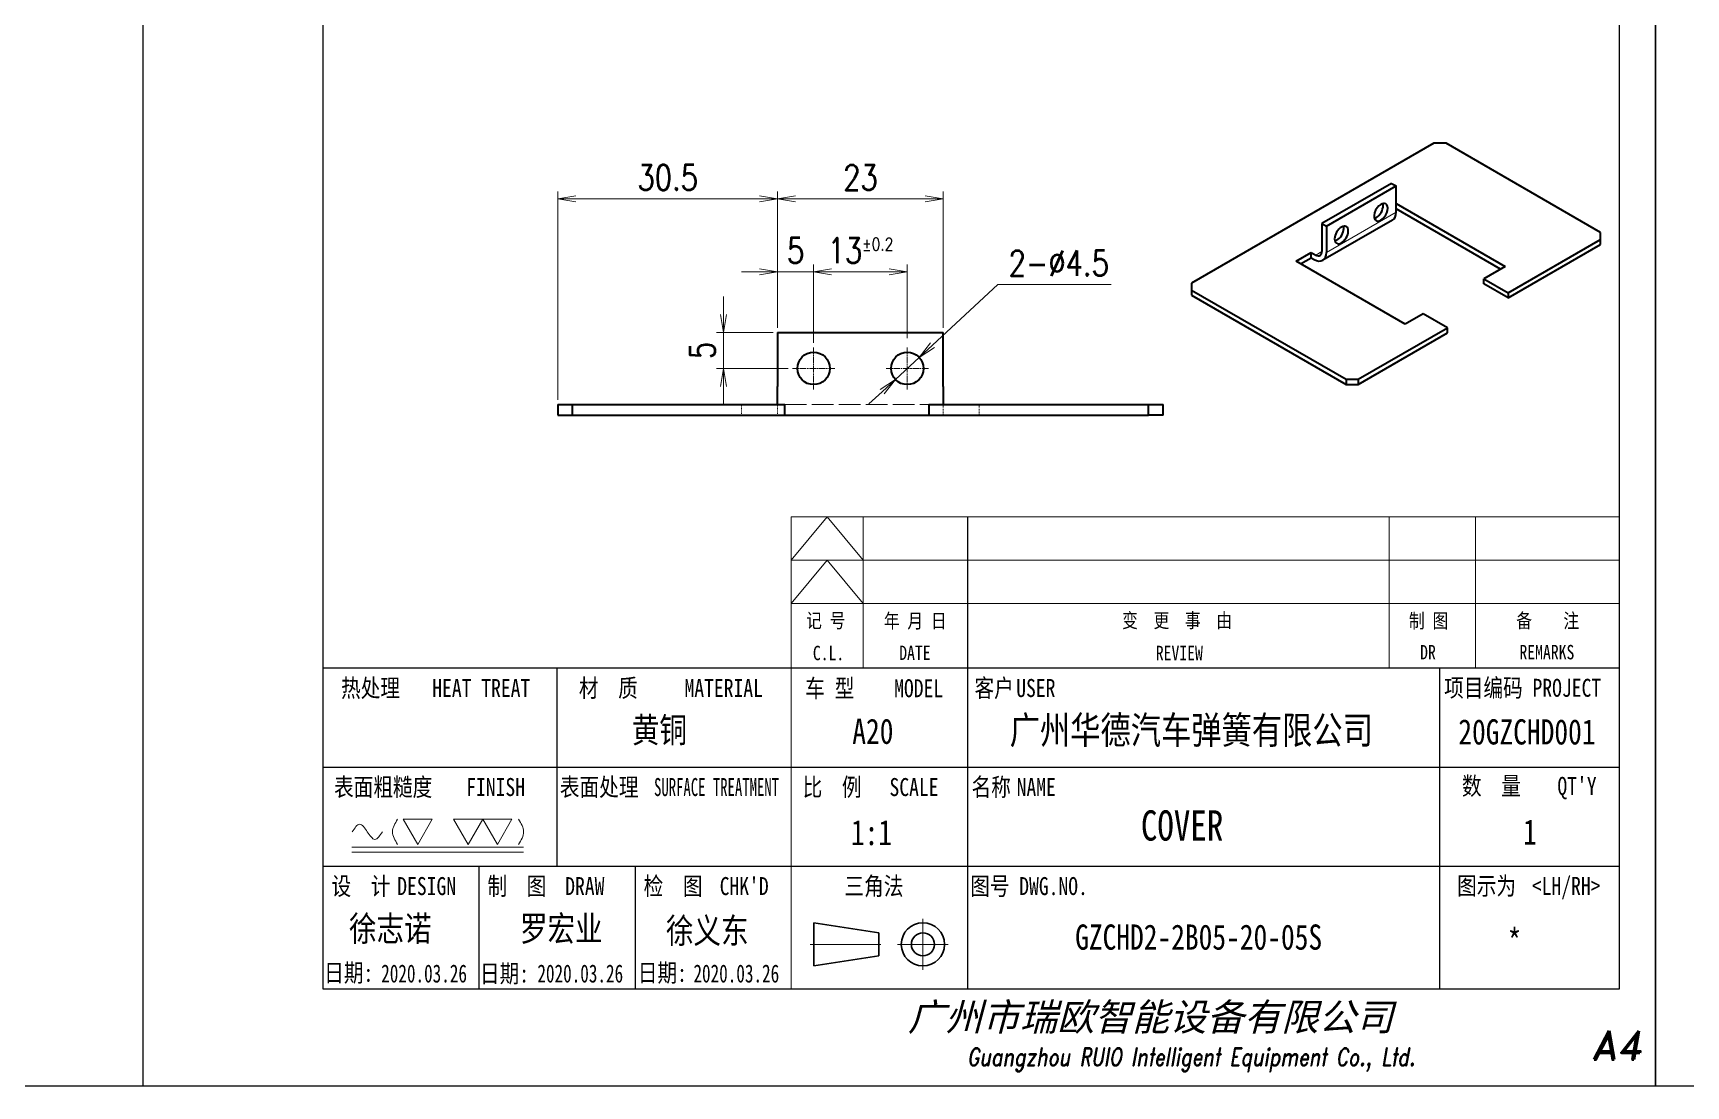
# Model space of a CAD drawing. Header units: millimetres. Extents: x 1201 to 11615, y -7347 to 2683.
# Drawn here: x 7098.6 to 7328, y 1515.7 to 1661.8 of the extents above; entities that cross this region are included whole.
import ezdxf
from ezdxf.enums import TextEntityAlignment as Align

# ---------------------------------------------------------------- set-up
doc = ezdxf.new("R2010")
doc.units = ezdxf.units.MM
for name, pattern in [('AM_ISO02W050x2', [3.75, 3, -0.75]), ('AM_ISO08W050x2', [9, 6, -0.75, 1.5, -0.75]), ('CENTER', [2, 1.25, -0.25, 0.25, -0.25])]:
    doc.linetypes.add(name, pattern=pattern)
for name, color, linetype, lineweight in [('CENTER', 2, 'AM_ISO08W050x2', 15), ('DIM', 3, 'Continuous', 20), ('DRAWING', 7, 'Continuous', 35), ('HIDDEN', 1, 'AM_ISO02W050x2', 18), ('图框', 7, 'Continuous', 15)]:
    doc.layers.add(name, color=color, linetype=linetype, lineweight=lineweight)
doc.layers.add('图\\M+19E79\\M+195B6\\M+18E9A', color=7, linetype='Continuous')
doc.styles.add('DIM', font='romans.shx', dxfattribs={"width": 0.8, "bigfont": 'bigfont.shx'})
doc.styles.add('STYLE1', font='')
doc.styles.add('国标', font='simfang.ttf', dxfattribs={"width": 0.8})
doc.styles.add('标题\\M+18E9A', font='romand.shx', dxfattribs={"oblique": 10, "bigfont": 'bigfont.shx'})
doc.styles.get('STYLE1').set_extended_font_data('SimSun')
doc.dimstyles.new('YH 1-1$0', dxfattribs={"dimtxt": 3.5, "dimasz": 2.5, "dimexe": 1, "dimexo": 0.625, "dimgap": 1.2, "dimtad": 1, "dimzin": 9, "dimdsep": 46, "dimtxsty": 'DIM', "dimblk": 'OPEN', "dimcen": 0, "dimclrd": 8, "dimclre": 8, "dimclrt": 2, "dimazin": 2, "dimtfac": 0.5, "dimtmove": 0, "dimatfit": 3, "dimldrblk": 'OPEN', "dimfxl": 0, "dimtolj": 1, "dimlwd": 13, "dimlwe": 13, "dimarcsym": 0})
doc.dimstyles.new('YH 1-1$3', dxfattribs={"dimtxt": 3.5, "dimasz": 2.5, "dimexe": 1, "dimexo": 0.625, "dimgap": 1.2, "dimtad": 1, "dimtoh": 1, "dimzin": 9, "dimdsep": 46, "dimtxsty": 'DIM', "dimblk": 'OPEN', "dimcen": 0, "dimclrd": 8, "dimclre": 8, "dimclrt": 2, "dimazin": 2, "dimtfac": 0.5, "dimtmove": 0, "dimatfit": 3, "dimldrblk": 'OPEN', "dimfxl": 0, "dimtolj": 1, "dimlwd": 13, "dimlwe": 13, "dimarcsym": 0})

# ---------------------------------------------------------------- blocks, each defined once
blk = doc.blocks.new('5R67RYE')
at = {"color": 7, "lineweight": 13, "ltscale": 0.469486}
blk.add_line((193376.16, 18825.74), (193392.42, 18835.13), dxfattribs=at)
at = {"color": 7, "lineweight": 13, "ltscale": 0.040825}
blk.add_line((193373.68, 18825.13), (193375.1, 18825.94), dxfattribs=at)
at = {"layer": 'DRAWING', "lineweight": 35}
for p, q in [((193401.26, 18851.25), (193344.69, 18818.59)), ((193440.15, 18830.43), (193404.09, 18851.25)), ((193392.42, 18837.17), (193417.88, 18822.47)), ((193416.81, 18821.86), (193392.42, 18835.94)), ((193418.58, 18816.35), (193440.15, 18828.8)), ((193418.58, 18815.12), (193440.15, 18827.57)), ((193394.54, 18809), (193369.08, 18823.7)), ((193344.69, 18816.96), (193380.75, 18796.14)), ((193344.69, 18815.74), (193380.75, 18794.91)), ((193383.58, 18796.14), (193404.44, 18808.18)), ((193383.58, 18794.91), (193404.44, 18806.96))]:
    blk.add_line(p, q, dxfattribs=at)
at = {"layer": 'DRAWING', "lineweight": 35, "ltscale": 0.070711}
for p, q in [((193404.09, 18851.25), (193401.26, 18851.25)), ((193380.75, 18796.14), (193383.58, 18796.14)), ((193380.75, 18794.91), (193383.58, 18794.91))]:
    blk.add_line(p, q, dxfattribs=at)
at = {"layer": 'DRAWING', "lineweight": 35, "ltscale": 0.469486}
for p, q in [((193391.36, 18841.86), (193375.1, 18832.47)), ((193376.16, 18831.86), (193392.42, 18841.25)), ((193391.59, 18833.3), (193375.33, 18823.91))]:
    blk.add_line(p, q, dxfattribs=at)
at = {"layer": 'DRAWING', "lineweight": 35, "ltscale": 0.030619}
for p, q in [((193391.36, 18841.86), (193392.42, 18841.25)), ((193375.1, 18832.47), (193376.16, 18831.86)), ((193440.15, 18827.57), (193440.15, 18828.8)), ((193372.62, 18825.74), (193373.68, 18825.13)), ((193372.62, 18824.51), (193372.62, 18825.74)), ((193344.69, 18816.96), (193344.69, 18815.74)), ((193412.93, 18818.39), (193412.93, 18819.61)), ((193418.58, 18816.35), (193418.58, 18815.12)), ((193404.44, 18806.96), (193404.44, 18808.18)), ((193380.75, 18796.14), (193380.75, 18794.91)), ((193383.58, 18796.14), (193383.58, 18794.91))]:
    blk.add_line(p, q, dxfattribs=at)
at = {"layer": 'DRAWING', "lineweight": 35, "ltscale": 0.153093}
for p, q in [((193392.42, 18835.13), (193392.42, 18841.25)), ((193376.16, 18831.86), (193376.16, 18825.74))]:
    blk.add_line(p, q, dxfattribs=at)
at = {"layer": 'DRAWING', "lineweight": 35, "ltscale": 0.163299}
for p, q in [((193375.1, 18832.47), (193375.1, 18825.94)), ((193412.93, 18819.61), (193418.58, 18816.35)), ((193418.58, 18815.12), (193412.93, 18818.39)), ((193404.44, 18808.18), (193398.78, 18811.45))]:
    blk.add_line(p, q, dxfattribs=at)
at = {"layer": 'DRAWING', "lineweight": 35, "ltscale": 0.003615}
blk.add_line((193388.88, 18835.13), (193389.01, 18835.2), dxfattribs=at)
at = {"layer": 'DRAWING', "lineweight": 35, "ltscale": 0.001857}
blk.add_line((193388.95, 18835.09), (193388.88, 18835.13), dxfattribs=at)
at = {"layer": 'DRAWING', "lineweight": 35, "ltscale": 0.040825}
for p, q in [((193440.15, 18828.8), (193440.15, 18830.43)), ((193344.69, 18818.59), (193344.69, 18816.96))]:
    blk.add_line(p, q, dxfattribs=at)
at = {"layer": 'DRAWING', "lineweight": 35, "ltscale": 0.102062}
blk.add_line((193369.08, 18823.7), (193372.62, 18825.74), dxfattribs=at)
at = {"layer": 'DRAWING', "lineweight": 35, "ltscale": 0.071443}
blk.add_line((193370.15, 18823.08), (193372.62, 18824.51), dxfattribs=at)
at = {"layer": 'DRAWING', "lineweight": 35, "ltscale": 0.020412}
blk.add_line((193372.62, 18824.51), (193373.33, 18824.1), dxfattribs=at)
at = {"layer": 'DRAWING', "lineweight": 35, "ltscale": 0.142887}
blk.add_line((193417.88, 18822.47), (193412.93, 18819.61), dxfattribs=at)
at = {"layer": 'DRAWING', "lineweight": 35, "ltscale": 0.122474}
blk.add_line((193398.78, 18811.45), (193394.54, 18809), dxfattribs=at)
at = {"layer": 'DRAWING', "lineweight": 35}
for centre, start, end in [((193386.97, 18835.34), 283.6241, 300.7322), ((193377.77, 18830.04), 283.6246, 300.732)]:
    blk.add_arc(centre, 1.68, start, end, dxfattribs=at)
for centre, major_axis, ratio, start_param, end_param in [((193388.88, 18835.13), (-1.12, -1.95), 0.57735, 3.926991, 6.283185), ((193388.88, 18835.13), (-1.12, -1.95), 0.57735, 0, 3.141593), ((193387.82, 18835.74), (-1.12, -1.95), 0.57735, 0.785398, 2.356195), ((193388.88, 18835.13), (-1.12, -1.95), 0.57735, 3.141593, 3.926991), ((193387.82, 18835.74), (1.12, 1.95), 0.57735, 5.497787, 5.792303), ((193379.69, 18829.82), (-1.13, -1.95), 0.577302, 3.141593, 6.283118), ((193389.59, 18836.76), (-2, 3.46), 0.57735, 3.141593, 3.926991), ((193378.63, 18830.43), (-1.13, -1.95), 0.577355, 0.785406, 2.356188), ((193379.69, 18829.82), (1.12, 1.95), 0.57735, 3.926991, 5.497787), ((193378.63, 18830.43), (1.12, 1.95), 0.57735, 5.497787, 5.792303), ((193379.69, 18829.82), (-1.12, -1.95), 0.57735, 2.356195, 3.141593), ((193373.68, 18826.76), (-1, 1.73), 0.57735, 2.356194, 3.141593), ((193373.68, 18826.76), (-1, 1.73), 0.57735, 3.141593, 3.926991), ((193373.33, 18827.37), (2, -3.46), 0.57735, 6.283185, 7.068583), ((193379.69, 18829.82), (-1.12, -1.95), 0.577446, 0.000085, 0.785675), ((193373.33, 18827.37), (2, -3.46), 0.57735, 5.497787, 6.283185)]:
    blk.add_ellipse(centre, major_axis=major_axis, ratio=ratio, start_param=start_param, end_param=end_param, dxfattribs=at)
blk = doc.blocks.new('_Open')
at = {"color": 0, "linetype": 'ByBlock', "lineweight": -2}
for p, q in [((-1, 0.167), (0, 0)), ((-1, -0.167), (0, 0)), ((0, 0), (-1, 0))]:
    blk.add_line(p, q, dxfattribs=at)
blk = doc.blocks.new('*D251')
at = {"layer": 'Defpoints', "color": 0, "ltscale": 2, "transparency": 16777216}
for p in [(7194.46, 1620.27), (7201.96, 1620.27), (7204.03, 1615.27)]:
    blk.add_point(p, dxfattribs=at)
at = {"layer": 'DIM', "color": 8, "lineweight": 13, "ltscale": 2, "transparency": 16777216}
for p, q in [((7194.46, 1622.77), (7194.46, 1625.27)), ((7201.33, 1620.27), (7193.46, 1620.27)), ((7194.46, 1615.27), (7194.46, 1620.27)), ((7203.41, 1615.27), (7193.46, 1615.27)), ((7194.46, 1612.77), (7194.46, 1610.27))]:
    blk.add_line(p, q, dxfattribs=at)
at = {"layer": 'DIM', "color": 8, "lineweight": 13, "ltscale": 2, "transparency": 16777216, "xscale": 2.5, "yscale": 2.5, "zscale": 2.5}
for p, rotation in [((7194.46, 1620.27), 270), ((7194.46, 1615.27), 90)]:
    blk.add_blockref('_Open', p, dxfattribs=dict(at, rotation=rotation))
at = {"layer": 'DIM', "color": 2, "ltscale": 2, "transparency": 16777216, "insert": (7191.51, 1617.77), "char_height": 3.5, "attachment_point": 5, "rotation": 90, "style": 'DIM'}
blk.add_mtext('\\A1;5', dxfattribs=at)
blk = doc.blocks.new('*D252')
at = {"layer": 'Defpoints', "color": 0, "ltscale": 2, "transparency": 16777216}
for p in [(7171.46, 1638.83), (7201.96, 1620.27), (7171.46, 1610.27)]:
    blk.add_point(p, dxfattribs=at)
at = {"layer": 'DIM', "color": 8, "lineweight": 13, "ltscale": 2, "transparency": 16777216}
for p, q in [((7171.46, 1610.9), (7171.46, 1639.83)), ((7199.46, 1638.83), (7173.96, 1638.83)), ((7201.96, 1620.9), (7201.96, 1639.83))]:
    blk.add_line(p, q, dxfattribs=at)
at = {"layer": 'DIM', "color": 8, "lineweight": 13, "ltscale": 2, "transparency": 16777216, "xscale": 2.5, "yscale": 2.5, "zscale": 2.5, "rotation": 180}
blk.add_blockref('_Open', (7171.46, 1638.83), dxfattribs=at)
at = {"layer": 'DIM', "color": 8, "lineweight": 13, "ltscale": 2, "transparency": 16777216, "xscale": 2.5, "yscale": 2.5, "zscale": 2.5}
blk.add_blockref('_Open', (7201.96, 1638.83), dxfattribs=at)
at = {"layer": 'DIM', "color": 2, "ltscale": 2, "transparency": 16777216, "insert": (7186.71, 1641.78), "char_height": 3.5, "attachment_point": 5, "style": 'DIM'}
blk.add_mtext('\\A1;30.5', dxfattribs=at)
blk = doc.blocks.new('*D253')
at = {"layer": 'Defpoints', "color": 0, "ltscale": 2, "transparency": 16777216}
for p in [(7224.96, 1638.83), (7201.96, 1620.27), (7224.96, 1620.27)]:
    blk.add_point(p, dxfattribs=at)
at = {"layer": 'DIM', "color": 8, "lineweight": 13, "ltscale": 2, "transparency": 16777216}
for p, q in [((7201.96, 1620.9), (7201.96, 1639.83)), ((7204.46, 1638.83), (7222.46, 1638.83)), ((7224.96, 1620.9), (7224.96, 1639.83))]:
    blk.add_line(p, q, dxfattribs=at)
at = {"layer": 'DIM', "color": 8, "lineweight": 13, "ltscale": 2, "transparency": 16777216, "xscale": 2.5, "yscale": 2.5, "zscale": 2.5, "rotation": 180}
blk.add_blockref('_Open', (7201.96, 1638.83), dxfattribs=at)
at = {"layer": 'DIM', "color": 8, "lineweight": 13, "ltscale": 2, "transparency": 16777216, "xscale": 2.5, "yscale": 2.5, "zscale": 2.5}
blk.add_blockref('_Open', (7224.96, 1638.83), dxfattribs=at)
at = {"layer": 'DIM', "color": 2, "ltscale": 2, "transparency": 16777216, "insert": (7213.46, 1641.78), "char_height": 3.5, "attachment_point": 5, "style": 'DIM'}
blk.add_mtext('\\A1;23', dxfattribs=at)
blk = doc.blocks.new('*D254')
at = {"layer": 'Defpoints', "color": 0, "ltscale": 2, "transparency": 16777216}
for p in [(7201.96, 1628.69), (7201.96, 1620.27), (7206.96, 1618.2)]:
    blk.add_point(p, dxfattribs=at)
at = {"layer": 'DIM', "color": 8, "lineweight": 13, "ltscale": 2, "transparency": 16777216}
for p, q in [((7201.96, 1620.9), (7201.96, 1629.69)), ((7206.96, 1618.82), (7206.96, 1629.69)), ((7199.46, 1628.69), (7196.96, 1628.69)), ((7206.96, 1628.69), (7201.96, 1628.69)), ((7209.46, 1628.69), (7211.96, 1628.69))]:
    blk.add_line(p, q, dxfattribs=at)
at = {"layer": 'DIM', "color": 8, "lineweight": 13, "ltscale": 2, "transparency": 16777216, "xscale": 2.5, "yscale": 2.5, "zscale": 2.5}
blk.add_blockref('_Open', (7201.96, 1628.69), dxfattribs=at)
at = {"layer": 'DIM', "color": 8, "lineweight": 13, "ltscale": 2, "transparency": 16777216, "xscale": 2.5, "yscale": 2.5, "zscale": 2.5, "rotation": 180}
blk.add_blockref('_Open', (7206.96, 1628.69), dxfattribs=at)
at = {"layer": 'DIM', "color": 2, "ltscale": 2, "transparency": 16777216, "insert": (7204.46, 1631.64), "char_height": 3.5, "attachment_point": 5, "style": 'DIM'}
blk.add_mtext('\\A1;5', dxfattribs=at)
blk = doc.blocks.new('*D255')
at = {"layer": 'Defpoints', "color": 0, "ltscale": 2, "transparency": 16777216}
for p in [(7219.96, 1628.69), (7206.96, 1618.82), (7219.96, 1618.82)]:
    blk.add_point(p, dxfattribs=at)
at = {"layer": 'DIM', "color": 8, "lineweight": 13, "ltscale": 2, "transparency": 16777216}
for p, q in [((7206.96, 1619.45), (7206.96, 1629.69)), ((7219.96, 1619.45), (7219.96, 1629.69)), ((7209.46, 1628.69), (7217.46, 1628.69))]:
    blk.add_line(p, q, dxfattribs=at)
at = {"layer": 'DIM', "color": 8, "lineweight": 13, "ltscale": 2, "transparency": 16777216, "xscale": 2.5, "yscale": 2.5, "zscale": 2.5, "rotation": 180}
blk.add_blockref('_Open', (7206.96, 1628.69), dxfattribs=at)
at = {"layer": 'DIM', "color": 8, "lineweight": 13, "ltscale": 2, "transparency": 16777216, "xscale": 2.5, "yscale": 2.5, "zscale": 2.5}
blk.add_blockref('_Open', (7219.96, 1628.69), dxfattribs=at)
at = {"layer": 'DIM', "color": 2, "ltscale": 2, "transparency": 16777216, "insert": (7213.46, 1631.64), "char_height": 3.5, "attachment_point": 5, "style": 'DIM'}
blk.add_mtext('\\A2;13{\\H1.75;\\M+1817D0.2}', dxfattribs=at)
blk = doc.blocks.new('*D256')
at = {"layer": 'Defpoints', "color": 0, "ltscale": 2, "transparency": 16777216}
for p in [(7221.61, 1616.8), (7218.31, 1613.74)]:
    blk.add_point(p, dxfattribs=at)
at = {"layer": 'DIM', "color": 8, "lineweight": 13, "ltscale": 2, "transparency": 16777216}
for p, q in [((7232.53, 1626.94), (7223.44, 1618.5)), ((7248.26, 1626.94), (7232.53, 1626.94)), ((7218.31, 1613.74), (7221.61, 1616.8)), ((7216.48, 1612.04), (7214.64, 1610.34))]:
    blk.add_line(p, q, dxfattribs=at)
at = {"layer": 'DIM', "color": 8, "lineweight": 13, "ltscale": 2, "transparency": 16777216, "xscale": 2.5, "yscale": 2.5, "zscale": 2.5}
for p, rotation in [((7221.61, 1616.8), 222.8672601501994), ((7218.31, 1613.74), 42.8672601501994)]:
    blk.add_blockref('_Open', p, dxfattribs=dict(at, rotation=rotation))
at = {"layer": 'DIM', "color": 2, "ltscale": 2, "transparency": 16777216, "insert": (7240.99, 1629.89), "char_height": 3.5, "attachment_point": 5, "style": 'DIM'}
blk.add_mtext('\\A1;2-%%c4.5', dxfattribs=at)
blk = doc.blocks.new('GZDEH零件A4图框V01版')
at = {"color": 1, "linetype": 'CENTER', "lineweight": 5, "ltscale": 16.256}
for p, q in [((108.3, 23.18), (108.3, 16.14)), ((111.82, 19.66), (104.78, 19.66))]:
    blk.add_line(p, q, dxfattribs=at)
at = {"color": 2, "linetype": 'ByBlock', "lineweight": 30}
for p, q in [((102.17, 21.26), (93.17, 22.66)), ((93.17, 16.66), (93.17, 22.66)), ((102.17, 21.26), (102.17, 18.06)), ((102.17, 18.06), (93.17, 16.66))]:
    blk.add_line(p, q, dxfattribs=at)
at = {"color": 1, "linetype": 'CENTER', "lineweight": 5, "ltscale": 9.144}
blk.add_line((102.47, 19.66), (92.65, 19.66), dxfattribs=at)
at = {"color": 2, "linetype": 'ByBlock', "lineweight": 30}
for radius in [3, 1.6]:
    blk.add_circle((108.3, 19.66), radius, dxfattribs=at)
at = {"layer": 'Defpoints', "linetype": 'Continuous'}
for p, q in [((0, 297), (0, 0)), ((210, 297), (0, 297)), ((210, 0), (210, 297)), ((210, 297), (210, 0)), ((0, 0), (210, 0))]:
    blk.add_line(p, q, dxfattribs=at)
at = {"layer": '图\\M+19E79\\M+195B6\\M+18E9A', "linetype": 'Continuous'}
for p, q in [((25, 292), (25, 13.5)), ((205, 292), (25, 292)), ((205, 13.5), (205, 292)), ((205, 13.5), (205, 97)), ((25, 13.5), (205, 13.5))]:
    blk.add_line(p, q, dxfattribs=at)
at = {"layer": '图\\M+19E79\\M+195B6\\M+18E9A', "color": 9}
for p, q in [((25, 292), (41.88, 283.54)), ((41.88, 264.79), (41.88, 292)), ((47.66, 291.75), (47.66, 292)), ((132.6, 264.79), (132.6, 292)), ((41.88, 288.22), (132.6, 288.22)), ((51.96, 272.29), (51.96, 288.22)), ((62.04, 272.29), (62.04, 288.22)), ((72.12, 272.29), (72.12, 288.22)), ((82.2, 268.54), (82.2, 288.22)), ((94.8, 264.79), (94.8, 288.22)), ((107.4, 264.79), (107.4, 288.22)), ((120, 264.79), (120, 288.22)), ((25, 283.54), (132.6, 283.54)), ((25, 279.79), (132.6, 279.79)), ((25, 276.04), (132.6, 276.04)), ((29.43, 272.34), (29.43, 276.04)), ((36.42, 272.34), (36.42, 276.04)), ((25.94, 274.19), (28, 274.19)), ((31.1, 273.3), (31.58, 275.09)), ((31.1, 273.3), (33.51, 273.3)), ((31.58, 275.09), (33.99, 275.09)), ((33.51, 273.3), (33.99, 275.09)), ((38.03, 273.3), (39.36, 275.16)), ((39.11, 273.3), (40.45, 275.16)), ((25, 272.29), (132.6, 272.29)), ((39.09, 269.41), (39.09, 271.18)), ((25, 268.54), (132.6, 268.54)), ((37.93, 269.41), (40.32, 269.41)), ((37.3, 266.69), (40.28, 266.69)), ((38.08, 267.29), (39.43, 267.29)), ((25, 264.79), (132.6, 264.79)), ((38.08, 266.09), (39.44, 266.09)), ((114.5, 79), (114.5, 13.5)), ((205, 58), (25, 58)), ((57.5, 58), (57.5, 30.5)), ((114.5, 58), (114.5, 13.5)), ((180, 58), (180, 13.5)), ((25, 44.25), (205, 44.25)), ((25, 30.5), (205, 30.5)), ((46.68, 30.5), (46.68, 13.5)), ((46.68, 30.5), (46.68, 13.5)), ((68.34, 30.5), (68.34, 13.5)), ((68.34, 30.5), (68.34, 13.5))]:
    blk.add_line(p, q, dxfattribs=at)
at = {"layer": '图框', "color": 7}
for p, q in [((90, 79), (205, 79)), ((90, 13.5), (90, 79))]:
    blk.add_line(p, q, dxfattribs=at)
at = {"layer": '图框', "color": 9}
for p, q in [((90, 73), (95, 79)), ((95, 79), (100, 73)), ((100, 58), (100, 79)), ((173, 58), (173, 79)), ((185, 79), (185, 58)), ((90, 73), (205, 73)), ((90, 67), (95, 73)), ((95, 73), (100, 67)), ((90, 67), (205, 67))]:
    blk.add_line(p, q, dxfattribs=at)
at = {"layer": '图\\M+19E79\\M+195B6\\M+18E9A', "color": 9, "style": '国标'}
for s, height, width, p in [('基本尺寸', 2, 0.8, (32.84, 288.88)), ('未注公差尺寸的极限偏差', 2, 0.8, (68.32, 289.02)), ('<GB/T1804>', 2, 0.8, (118.29, 289.19)), ('30', 1.2, 0.8, (72.55, 286.35)), ('金   属', 2, 0.8, (29.33, 280.48)), ('±0.1', 1.5, 0.8, (43.78, 280.23)), ('±0.1', 1.5, 0.8, (53.86, 280.23)), ('±0.2', 1.5, 0.8, (63.94, 280.23)), ('±0.3', 1.5, 0.8, (74.02, 280.23)), ('±0.5', 1.5, 0.8, (84.1, 280.23)), ('±0.8', 1.5, 0.8, (96.7, 280.23)), ('±1.2', 1.5, 0.8, (110.02, 280.23)), ('±2', 1.5, 0.8, (124.09, 280.23)), ('非 金 属', 2, 0.8, (28.53, 276.82)), ('±0.2', 1.5, 0.8, (53.86, 276.54)), ('±0.3', 1.5, 0.8, (63.94, 276.69)), ('±0.4', 1.5, 0.8, (74.02, 276.75)), ('±0.6', 1.5, 0.8, (84.1, 276.75)), ('±0.9', 1.5, 0.8, (96.7, 276.78)), ('±1.3', 1.5, 0.8, (110.02, 276.84)), ('±2.5', 1.5, 0.8, (124.09, 276.85)), ('---', 1.5, 0.8, (43.78, 276.81)), ('0.1', 1.5, 0.8, (63.94, 273.12)), ('0.2', 1.5, 0.8, (74.02, 273.13)), ('0.4', 1.5, 0.8, (84.1, 273.13)), ('0.6', 1.5, 0.8, (96.7, 273.11)), ('0.8', 1.5, 0.8, (110.02, 273.13)), ('1.5', 1.5, 0.8, (124.09, 273.12)), ('0.6', 1.5, 0.8, (84.1, 269.33)), ('0.8', 1.5, 0.8, (96.7, 269.3)), ('1', 1.5, 0.8, (110.02, 269.34)), ('2', 1.5, 0.8, (124.09, 269.2)), ('0.8', 1.5, 0.8, (96.7, 265.59)), ('1', 1.5, 0.8, (110.1, 265.6)), ('2', 1.5, 0.8, (124.13, 265.57)), ('热处理', 2.5, 0.8, (27.54, 54)), ('材  质', 2.5, 0.8, (60.55, 54)), ('项目编码 PROJECT', 2.5, 0.8, (180.64, 54.03)), ('表面粗糙度', 2.5, 0.8, (26.56, 40.25)), ('表面处理', 2.5, 0.8, (57.91, 40.25)), ('SURFACE TREATMENT', 2.5, 0.6, (70.98, 40.25)), ('比  例\u3000', 2.5, 0.8, (91.61, 40.25)), ('SCALE', 2.5, 0.8, (103.66, 40.25)), ('名称\u3000', 2.5, 0.8, (115.05, 40.25)), ('NAME', 2.5, 0.8, (121.31, 40.25)), ('数  量', 2.5, 0.8, (183.12, 40.41)), ("QT'Y ", 2.5, 0.8, (196.37, 40.41)), (' DESIGN', 2.5, 0.8, (33.98, 26.5)), (' DRAW', 2.5, 0.8, (57.29, 26.5)), ("CHK'D", 2.5, 0.8, (80.09, 26.5)), ('三角法', 2.5, 0.8, (97.41, 26.5)), ('图号', 2.5, 0.8, (114.87, 26.5)), ('DWG.NO.', 2.5, 0.8, (121.67, 26.5)), ('图示为', 2.5, 0.8, (182.45, 26.53)), ('<LH/RH>', 2.5, 0.8, (192.82, 26.53))]:
    blk.add_text(s, height=height, dxfattribs=dict(at, width=width)).set_placement(p)
at = {"layer": '图\\M+19E79\\M+195B6\\M+18E9A', "color": 9, "lineweight": 15, "style": '国标', "width": 0.8}
for s, p in [('0.5', (42.54, 286.35)), ('以上', (45.15, 286.3)), ('3', (52.39, 286.35)), ('以上', (53.76, 286.3)), ('10', (62.47, 286.35)), ('以上', (64.6, 286.3)), ('以上', (74.53, 286.3)), ('120', (82.39, 286.35)), ('以上', (85.72, 286.3)), ('400', (95.03, 286.35)), ('以上', (98.19, 286.3)), ('1000', (107.63, 286.35)), ('以上', (111.67, 286.3)), ('2000', (120.23, 286.35)), ('以上', (124.31, 286.3)), ('3', (47.24, 284.06)), ('以下', (48.61, 284.01)), ('10', (56.7, 283.92)), ('以下', (58.69, 283.87)), ('30', (66.78, 283.92)), ('以下', (68.77, 283.87)), ('120', (75.77, 283.92)), ('以下', (78.85, 283.87)), ('400', (88.21, 283.92)), ('以下', (91.45, 283.87)), ('1000', (99.92, 283.92)), ('以下', (104.05, 283.87)), ('2000', (112.5, 283.92)), ('以下', (116.65, 283.87)), ('4000', (125.1, 283.92)), ('以下', (129.25, 283.87))]:
    blk.add_text(s, height=1.2, dxfattribs=at).set_placement(p)
at = {"layer": '图\\M+19E79\\M+195B6\\M+18E9A', "color": 9, "lineweight": 13, "style": '国标'}
blk.add_text('0.6', height=1.5, dxfattribs=at).set_placement((60.56, 265.61))
at = {"layer": '图\\M+19E79\\M+195B6\\M+18E9A', "color": 9, "style": '国标', "width": 0.8}
for s, p in [('HEAT TREAT', (47, 54)), ('MATERIAL', (80.65, 54)), ('客户', (118.19, 54)), ('USER', (123.97, 54)), ('FINISH', (48.99, 40.25)), ('设  计', (30.3, 26.5)), ('制  图', (51.94, 26.5)), ('检  图', (73.62, 26.5)), ('日期:', (28.6, 14.46)), ('日期:', (50.22, 14.36)), ('日期:', (72.13, 14.46))]:
    blk.add_text(s, height=2.5, dxfattribs=at).set_placement(p, align=Align.CENTER)
for s, p in [('车 型', (95.38, 55.27)), ('MODEL', (107.71, 55.22))]:
    blk.add_text(s, height=2.5, dxfattribs=at).set_placement(p, align=Align.MIDDLE)
at = {"layer": '图\\M+19E79\\M+195B6\\M+18E9A', "color": 7, "lineweight": -3, "style": 'STYLE1', "oblique": 15}
blk.add_text('广州市瑞欧智能设备有限公司', height=3.8, dxfattribs=at).set_placement((106.21, 7.68))
at = {"layer": '图\\M+19E79\\M+195B6\\M+18E9A', "color": 7, "style": '标题\\M+18E9A', "oblique": 10}
blk.add_text('A4', height=4, dxfattribs=at).set_placement((204.57, 5.66), align=Align.MIDDLE)
at = {"layer": '图\\M+19E79\\M+195B6\\M+18E9A', "color": 7, "style": '标题\\M+18E9A', "oblique": 10, "width": 0.75}
blk.add_text('Guangzhou RUIO Intelligent Equipment Co., Ltd. ', height=2.5, dxfattribs=at).set_placement((146.18, 3.62), align=Align.MIDDLE)
at = {"layer": '图\\M+19E79\\M+195B6\\M+18E9A', "color": 9, "lineweight": 15, "insert": (94.85, 290.31), "char_height": 1.2, "width": 8.7957, "attachment_point": 1, "style": '国标'}
blk.add_mtext('(单位mm)', dxfattribs=at)
at = {"layer": '图\\M+19E79\\M+195B6\\M+18E9A', "color": 9, "insert": (54.02, 273.09), "char_height": 1.5, "attachment_point": 7, "style": '国标'}
blk.add_mtext_dynamic_manual_height_columns('0.05', width=5.1982, gutter_width=12.5, heights=[0], dxfattribs=at)
at = {"layer": '图框', "color": 9, "style": '国标', "width": 0.8}
for s, p in [('记 号', (94.82, 63.62)), ('年 月 日', (107.24, 63.57)), ('变  更  事  由', (143.58, 63.63)), ('C.L.', (95.2, 59.11)), ('DATE', (107.19, 59.14)), ('REVIEW', (143.89, 59.11))]:
    blk.add_text(s, height=2, dxfattribs=at).set_placement(p, align=Align.CENTER)
for s, p in [('制 图', (178.49, 64.61)), ('备    注', (195.02, 64.64)), ('DR', (178.4, 60.22)), ('REMARKS', (194.91, 60.23))]:
    blk.add_text(s, height=2, dxfattribs=at).set_placement(p, align=Align.MIDDLE)
blk = doc.blocks.new('FINISH_012')
at = {"layer": 'DIM'}
for p, q in [((-16.94, -5), (-14.06, -5)), ((-15.5, -7.5), (-16.94, -5)), ((-14.06, -5), (-15.5, -7.5)), ((-11.94, -5), (-9.06, -5)), ((-10.5, -7.5), (-11.94, -5)), ((-9.06, -5), (-10.5, -7.5)), ((-7.61, -7.5), (-9.06, -5)), ((-9.06, -5), (-6.17, -5)), ((-6.17, -5), (-7.61, -7.5)), ((-22.04, -7.78), (-5, -7.78)), ((-22.04, -8.28), (-5, -8.28))]:
    blk.add_line(p, q, dxfattribs=at)
for points in [[(-22, -6.25), (-21.25, -5.5), (-20.5, -6.25), (-19.75, -7), (-19, -6.25)], [(-17.5, -5), (-18, -6.25), (-17.5, -7.5)], [(-5.5, -5), (-5, -6.25), (-5.5, -7.5)]]:
    blk.add_spline(points, degree=3, dxfattribs=at)

msp = doc.modelspace()

# ---------------------------------------------------------------- linework, layer by layer
msp.add_line((1201.092, 1515.65), (11530.711, 1515.65))
at = {"layer": 'CENTER', "ltscale": 0.14625}
for p, q in [((7206.957, 1618.195), (7206.957, 1612.345)), ((7219.957, 1618.195), (7219.957, 1612.345)), ((7209.882, 1615.27), (7204.032, 1615.27)), ((7222.882, 1615.27), (7217.032, 1615.27))]:
    msp.add_line(p, q, dxfattribs=at)
at = {"layer": 'DRAWING', "lineweight": 35}
for p, q in [((7201.957, 1620.27), (7224.957, 1620.27)), ((7173.457, 1610.27), (7202.957, 1610.27)), ((7173.457, 1608.77), (7202.957, 1608.77)), ((7202.957, 1608.77), (7222.957, 1608.77)), ((7222.957, 1610.27), (7253.457, 1610.27)), ((7222.957, 1608.77), (7253.457, 1608.77))]:
    msp.add_line(p, q, dxfattribs=at)
at = {"layer": 'DRAWING', "lineweight": 35, "ltscale": 0.1875}
for p, q in [((7201.957, 1620.27), (7201.957, 1612.77)), ((7224.957, 1612.77), (7224.957, 1620.27))]:
    msp.add_line(p, q, dxfattribs=at)
at = {"layer": 'DRAWING', "lineweight": 35, "ltscale": 0.0625}
for p, q in [((7201.957, 1610.27), (7201.957, 1612.77)), ((7224.957, 1612.77), (7224.957, 1610.27))]:
    msp.add_line(p, q, dxfattribs=at)
at = {"layer": 'DRAWING', "lineweight": 35, "ltscale": 0.05}
for p, q in [((7171.457, 1610.27), (7173.457, 1610.27)), ((7171.457, 1608.77), (7173.457, 1608.77)), ((7253.457, 1610.27), (7255.457, 1610.27)), ((7255.457, 1608.77), (7253.457, 1608.77))]:
    msp.add_line(p, q, dxfattribs=at)
at = {"layer": 'DRAWING', "lineweight": 35, "ltscale": 0.0375}
for p, q in [((7171.457, 1610.27), (7171.457, 1608.77)), ((7173.457, 1610.27), (7173.457, 1608.77)), ((7202.957, 1608.77), (7202.957, 1610.27)), ((7222.957, 1610.27), (7222.957, 1608.77)), ((7253.457, 1608.77), (7253.457, 1610.27)), ((7255.457, 1608.77), (7255.457, 1610.27))]:
    msp.add_line(p, q, dxfattribs=at)
at = {"layer": 'DRAWING', "lineweight": 35}
for centre in [(7206.957, 1615.27), (7219.957, 1615.27)]:
    msp.add_circle(centre, 2.25, dxfattribs=at)
at = {"layer": 'HIDDEN', "ltscale": 0.0375}
for p, q in [((7173.457, 1608.77), (7173.457, 1610.27)), ((7196.957, 1608.77), (7196.957, 1610.27)), ((7201.957, 1608.77), (7201.957, 1610.27)), ((7224.957, 1610.27), (7224.957, 1608.77)), ((7229.957, 1610.27), (7229.957, 1608.77)), ((7253.457, 1610.27), (7253.457, 1608.77))]:
    msp.add_line(p, q, dxfattribs=at)
at = {"layer": 'HIDDEN'}
msp.add_line((7202.957, 1610.27), (7222.957, 1610.27), dxfattribs=at)
at = {"layer": '图\\M+19E79\\M+195B6\\M+18E9A', "color": 9, "linetype": 'Continuous'}
msp.add_line((7138.829, 1612.65), (7138.829, 1529.15), dxfattribs=at)

# ---------------------------------------------------------------- block references
at = {"layer": 'DIM', "xscale": 0.5950000000011642, "yscale": 0.5950000000011642, "zscale": 0.595}
msp.add_blockref('5R67RYE', (-107780.688, -9569.945), dxfattribs=at)
at = {"layer": '图\\M+19E79\\M+195B6\\M+18E9A', "xscale": 1.399999999994179, "yscale": 1.400000000001455, "zscale": 1.40000000000009}
msp.add_blockref('FINISH_012', (7173.712, 1559.687), dxfattribs=at)
at = {"layer": '图框'}
msp.add_blockref('GZDEH零件A4图框V01版', (7113.829, 1515.65), dxfattribs=at)

# ---------------------------------------------------------------- texts
at = {"layer": '图\\M+19E79\\M+195B6\\M+18E9A', "color": 3, "style": '国标'}
for s, height, width, p in [('黄铜', 3.5, 0.8, (7181.727, 1563.326)), ('广州华德汽车弹簧有限公司', 3.85, 0.8, (7234.174, 1563.131)), ('A20', 3.5, 0.8, (7212.325, 1563.146)), ('20GZCHD001', 3.5, 0.8, (7296.441, 1563.06)), ('COVER', 4.2, 0.8, (7252.386, 1549.714)), ('1:1', 3.5, 0.8, (7212.13, 1549.083)), ('1', 3.5, 0.8, (7305.431, 1549.156)), ('徐志诺', 3.5, 0.8, (7142.476, 1535.755)), ('罗宏业', 3.5, 0.8, (7166.207, 1535.755)), ('徐义东', 3.5, 0.8, (7186.467, 1535.467)), ('GZCHD2-2B05-20-05S', 3.5, 0.8, (7243.258, 1534.569)), ('*', 3.5, 0.8, (7303.289, 1533.95)), ('2020.03.26', 2.5, 0.7, (7146.937, 1530.015)), ('2020.03.26', 2.5, 0.7, (7168.617, 1530.015)), ('2020.03.26', 2.5, 0.7, (7190.277, 1530.015))]:
    msp.add_text(s, height=height, dxfattribs=dict(at, width=width)).set_placement(p)

# ---------------------------------------------------------------- dimensions: what is measured, and where the dimension line sits
at = {"layer": 'DIM', "ltscale": 2}
for base, p1, p2, picture, middle in [((7171.457, 1638.826), (7201.957, 1620.27), (7171.457, 1610.27), '*D252', (7186.707, 1641.776)), ((7224.957, 1638.826), (7201.957, 1620.27), (7224.957, 1620.27), '*D253', (7213.457, 1641.776)), ((7201.957, 1628.694), (7206.957, 1618.195), (7201.957, 1620.27), '*D254', (7204.457, 1631.644))]:
    dim = msp.add_linear_dim(base=base, p1=p1, p2=p2, dimstyle='YH 1-1$0', dxfattribs=at)
    dim.commit()
    dim.dimension.update_dxf_attribs({"geometry": picture, "text_midpoint": middle})
dim = msp.add_linear_dim(base=(7219.957, 1628.694), p1=(7206.957, 1618.82), p2=(7219.957, 1618.82), dimstyle='YH 1-1$0', override={"dimtol": 1, "dimlim": 0, "dimtp": 0.2, "dimtm": 0.2, "dimtfac": 0.5, "dimtolj": 2}, dxfattribs=at)
dim.commit()
dim.dimension.update_dxf_attribs({"geometry": '*D255', "text_midpoint": (7213.457, 1628.694), "dimtype": 160})
dim = msp.add_diameter_dim_2p(p1=(7218.308, 1613.74), p2=(7221.606, 1616.801), dimstyle='YH 1-1$3', override={"dimpost": '2-%%c<>'}, dxfattribs=at)
dim.commit()
dim.dimension.update_dxf_attribs({"geometry": '*D256', "text_midpoint": (7240.993, 1626.937), "dimtype": 163})
dim = msp.add_linear_dim(base=(7194.463, 1620.27), p1=(7204.032, 1615.27), p2=(7201.957, 1620.27), angle=90, dimstyle='YH 1-1$0', dxfattribs=at)
dim.commit()
dim.dimension.update_dxf_attribs({"geometry": '*D251', "text_midpoint": (7191.513, 1617.77)})

doc.saveas('drawing.dxf')
